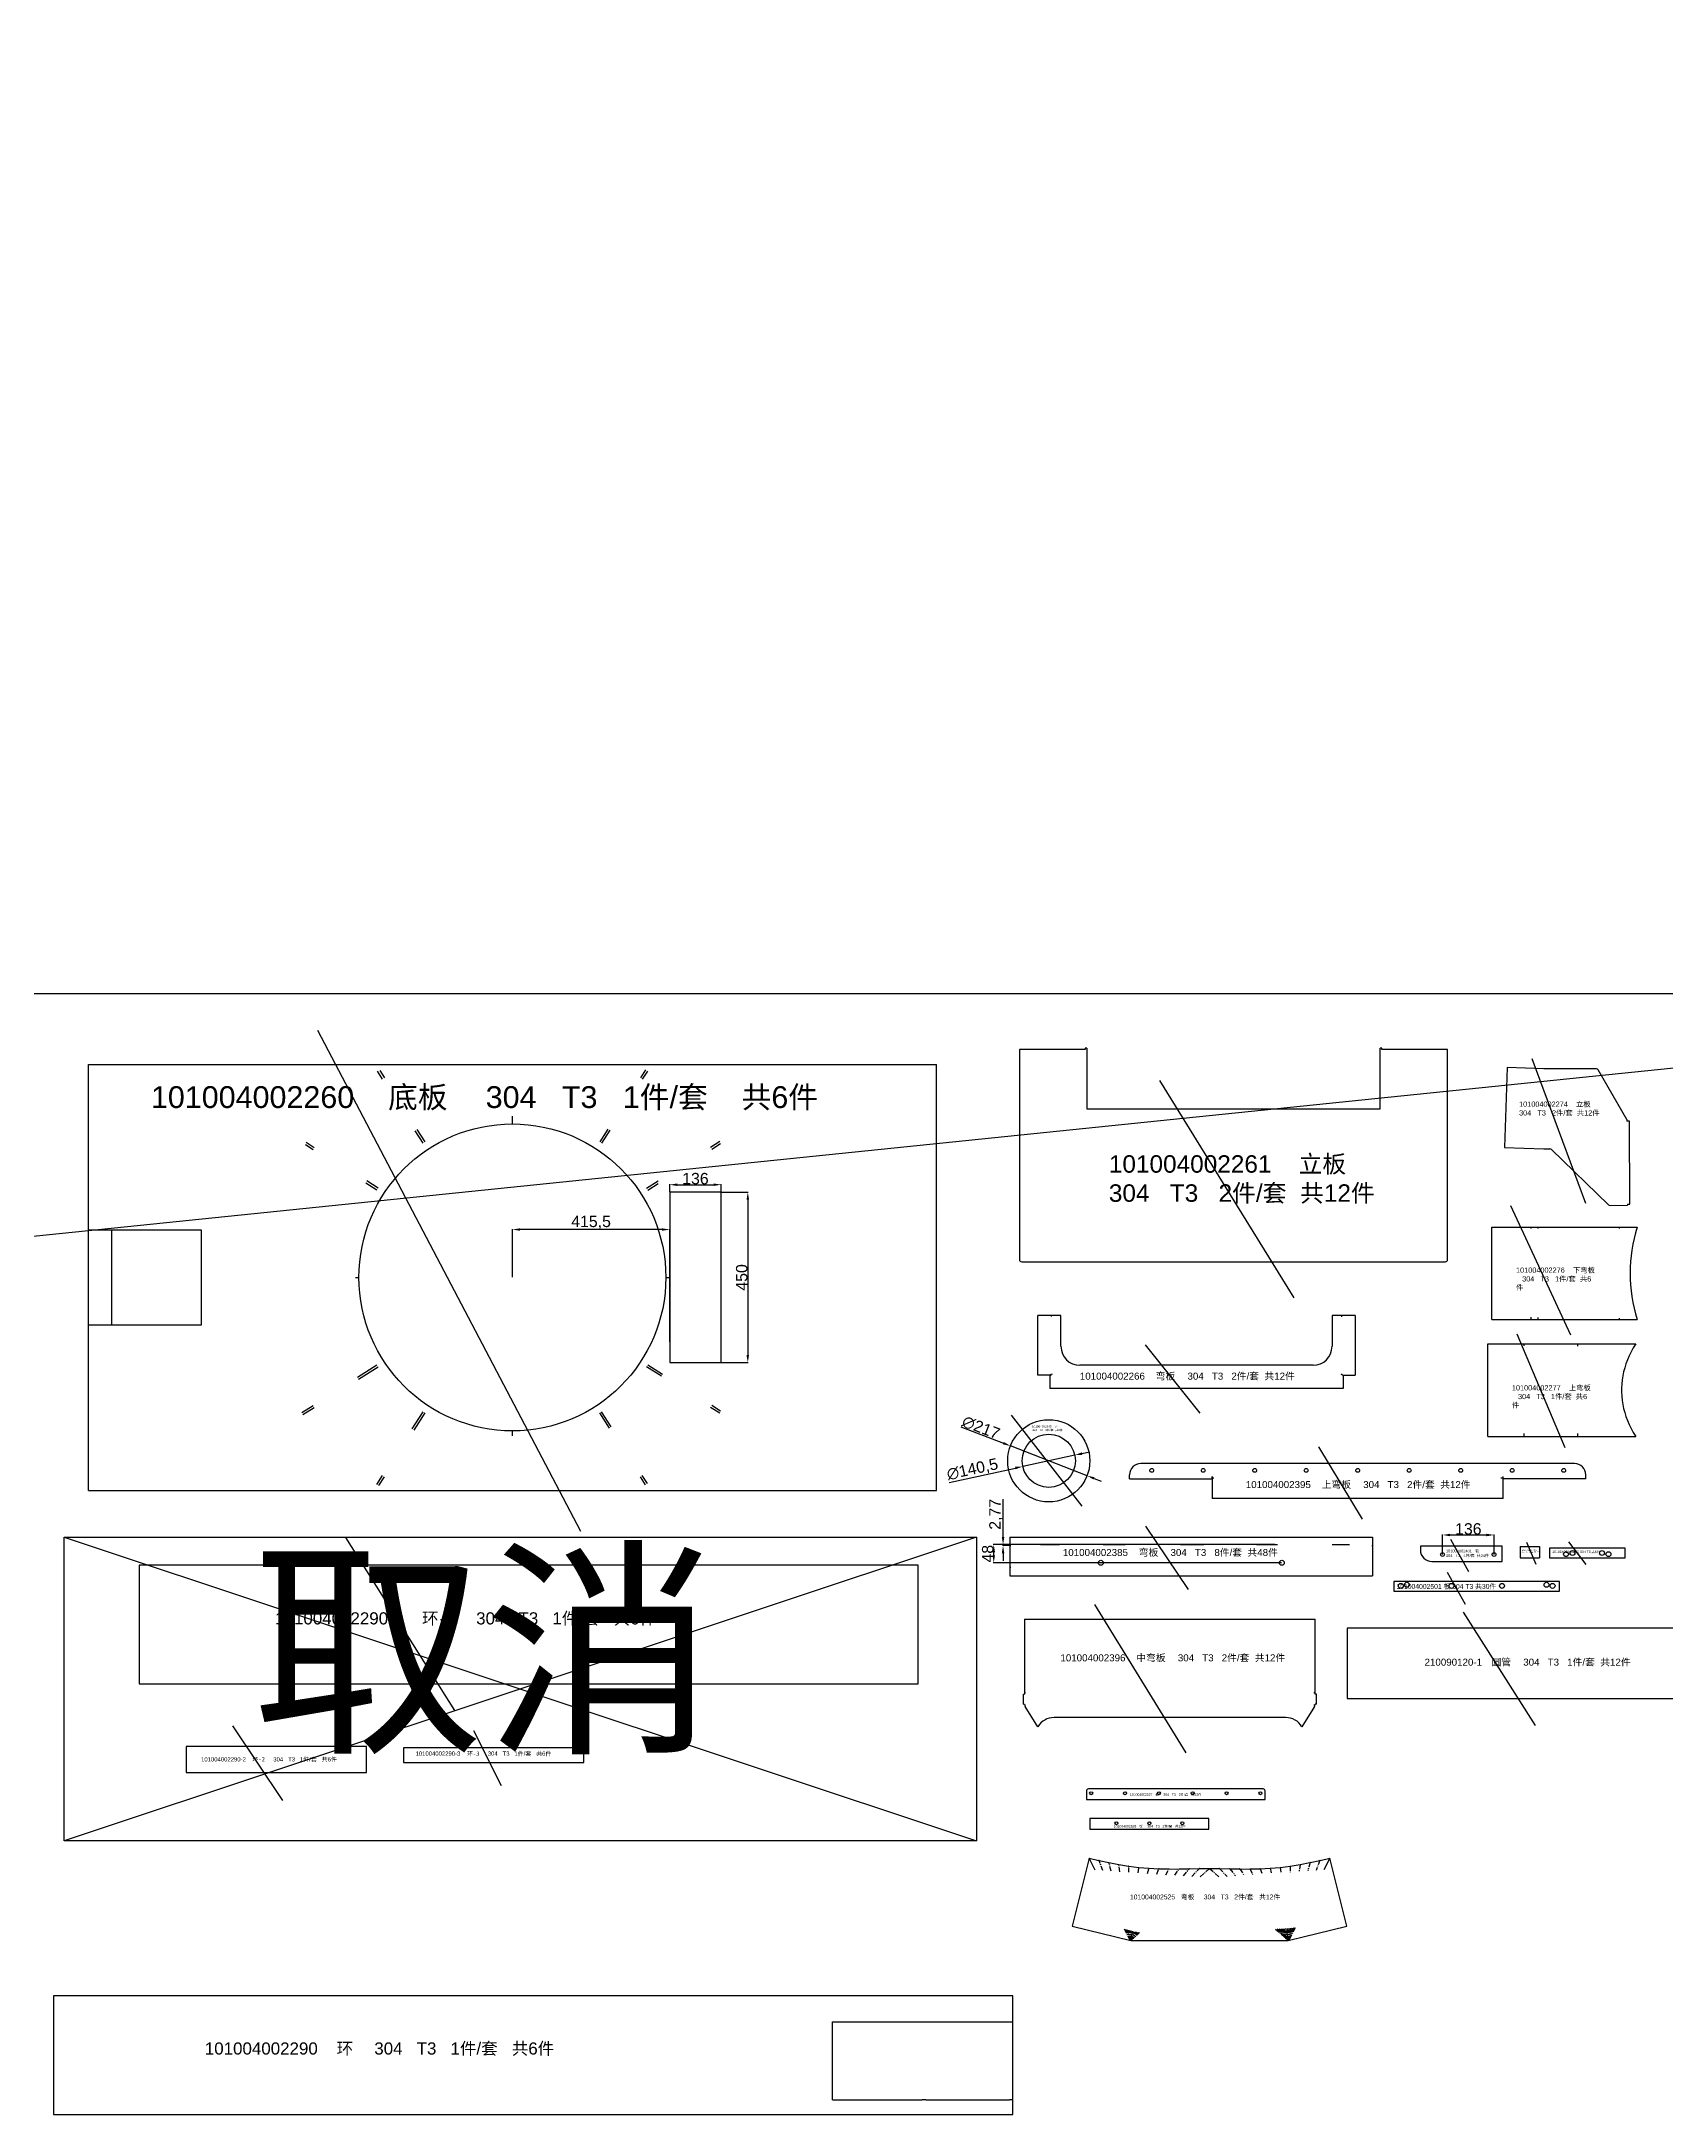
# Model space of a CAD drawing. Extents: x -89772 to 15958, y -15806 to 15762.
# Drawn here: x -57409 to -53120, y 9501 to 14974 of the extents above; entities that cross this region are included whole.
import ezdxf

# ---------------------------------------------------------------- set-up
doc = ezdxf.new("R2010")
doc.units = 0
doc.linetypes.add('CENTERX2', pattern=[20.32, 12.7, -2.54, 2.54, -2.54])
doc.layers.get('0').update_dxf_attribs({"linetype": 'CONTINUOUS'})
doc.layers.get('DEFPOINTS').update_dxf_attribs({"linetype": 'CONTINUOUS'})
doc.styles.get("Standard").update_dxf_attribs({"font": 'arial.ttf'})
doc.dimstyles.new('ISO-25', dxfattribs={"dimtxt": 30, "dimasz": 20, "dimexe": 1.25, "dimexo": 0.625, "dimtad": 1, "dimtxsty": 'STANDARD', "dimcen": 2.5, "dimazin": 3, "dimtfac": 1, "dimtmove": 0, "dimatfit": 3})

# ---------------------------------------------------------------- blocks, each defined once
blk = doc.blocks.new('101004002492_板')
at = {"color": 7, "linetype": 'CONTINUOUS'}
for p, q in [((-79739.9, 11086), (-79939.9, 11086)), ((-79939.9, 11086), (-79939.9, 11060)), ((-79939.9, 11060), (-79739.9, 11060)), ((-79739.9, 11060), (-79739.9, 11086))]:
    blk.add_line(p, q, dxfattribs=at)
for centre in [(-79895.9, 11070), (-79878.9, 11073), (-79800.9, 11073), (-79783.9, 11070)]:
    blk.add_circle(centre, 6.5, dxfattribs=at)
at = {"color": 3, "insert": (-79932.4, 11079.3), "char_height": 6.4, "width": 150.22, "attachment_point": 1}
blk.add_mtext('101004002492 {\\fSimSun|b0|i0|c134|p2;板} 304 T3 {\\fSimSun|b0|i0|c134|p2;共}6{\\fSimSun|b0|i0|c134|p2;件}', dxfattribs=at)
blk = doc.blocks.new('101004002501_板')
at = {"color": 7, "linetype": 'CONTINUOUS'}
for p, q in [((-80063.5, 11004.3), (-80063.5, 10978.3)), ((-79626.5, 11004.3), (-80063.5, 11004.3)), ((-79626.5, 10978.3), (-79626.5, 11004.3)), ((-80063.5, 10978.3), (-79626.5, 10978.3))]:
    blk.add_line(p, q, dxfattribs=at)
for centre in [(-80029.5, 10995.3), (-79660.5, 10995.3), (-80045.2, 10992.3), (-79911.7, 10992.3), (-79778.2, 10992.3), (-79644.7, 10992.3)]:
    blk.add_circle(centre, 6.5, dxfattribs=at)
at = {"color": 3, "insert": (-80056.9, 10997.4), "char_height": 12.8, "width": 265.177, "attachment_point": 1}
blk.add_mtext('101004002501 {\\fSimSun|b0|i0|c134|p2;板} 304 T3 {\\fSimSun|b0|i0|c134|p2;共}30{\\fSimSun|b0|i0|c134|p2;件}', dxfattribs=at)
blk = doc.blocks.new('101004002260____底板')
at = {"color": 7, "linetype": 'CONTINUOUS'}
for p, q in [((-54801.9, 11148.6), (-54801.9, 12273.6)), ((-54801.9, 11148.6), (-54801.9, 12273.6)), ((-54801.9, 11148.6), (-54801.9, 12273.6)), ((-54801.9, 12273.6), (-52562, 12273.6)), ((-52562, 11148.6), (-52562, 12273.6)), ((-53130.4, 11936.1), (-53266.4, 11936.1)), ((-53266.4, 11936.1), (-53266.4, 11486.1)), ((-53130.4, 11486.1), (-53130.4, 11936.1)), ((-54502.9, 11836.1), (-54801.9, 11836.1)), ((-54740.9, 11836.1), (-54740.9, 11586.1)), ((-54502.9, 11586.1), (-54502.9, 11836.1)), ((-54801.9, 11586.1), (-54502.9, 11586.1)), ((-53266.4, 11486.1), (-53130.4, 11486.1)), ((-54801.9, 11148.6), (-52562, 11148.6))]:
    blk.add_line(p, q, dxfattribs=at)
at = {"color": 6, "linetype": 'CENTERX2'}
for p, q in [((-54244.7, 12272.9), (-54244.7, 12273.6)), ((-53119.2, 12273.6), (-53119.2, 12272.9)), ((-54244.7, 11148.6), (-54244.7, 11149.3)), ((-53119.2, 11149.3), (-53119.2, 11148.6))]:
    blk.add_line(p, q, dxfattribs=at)
at = {"color": 6, "linetype": 'CONTINUOUS'}
for p, q in [((-53330.1, 12259.3), (-53343.9, 12237.7)), ((-54025.1, 12234.4), (-54038.5, 12255.5)), ((-54032.4, 12257.1), (-54020, 12237.7)), ((-53325.4, 12255.5), (-53338.8, 12234.4)), ((-53917.6, 12065.8), (-53938.3, 12098.2)), ((-53912.6, 12069), (-53933.3, 12101.6)), ((-53430.1, 12102.3), (-53451.3, 12069)), ((-53424.8, 12099.5), (-53446.3, 12065.8)), ((-54228, 12061.6), (-54208.5, 12049.2)), ((-54226.4, 12067.7), (-54205.3, 12054.2)), ((-53134.4, 12069.6), (-53158.6, 12054.2)), ((-53132.2, 12064), (-53155.4, 12049.2)), ((-54039.8, 11941.7), (-54068.6, 11960.1)), ((-54036.6, 11946.8), (-54066.3, 11965.7)), ((-53327.3, 11946.8), (-53297.1, 11966)), ((-53324.1, 11941.7), (-53297.1, 11958.9)), ((-54090.9, 11448), (-54039.8, 11480.5)), ((-54088.1, 11442.6), (-54036.6, 11475.4)), ((-53287.7, 11450.2), (-53327.3, 11475.4)), ((-53324.1, 11480.5), (-53285.6, 11456)), ((-54237.9, 11354.3), (-54208.5, 11373)), ((-54235.4, 11348.8), (-54205.3, 11368)), ((-53946.4, 11311.2), (-53917.6, 11356.5)), ((-53941.3, 11308.2), (-53912.6, 11353.2)), ((-53425.5, 11312.7), (-53451.3, 11353.2)), ((-53420.7, 11316.4), (-53446.3, 11356.5)), ((-53134.4, 11352.6), (-53158.6, 11368)), ((-53132.2, 11358.3), (-53155.4, 11373)), ((-54039.8, 11164.6), (-54025.1, 11187.8)), ((-54034.5, 11161.8), (-54020, 11184.6)), ((-53330.5, 11163.7), (-53343.9, 11184.6)), ((-53325.4, 11166.7), (-53338.8, 11187.8))]:
    blk.add_line(p, q, dxfattribs=at)
at = {"color": 6}
for p, q in [((-53681.9, 12116.3), (-53681.9, 12136.5)), ((-54096.5, 11711.1), (-54087.1, 11711.1)), ((-53276.7, 11711.1), (-53266.4, 11711.1)), ((-53681.9, 11292.5), (-53681.9, 11305.9))]:
    blk.add_line(p, q, dxfattribs=at)
at = {"color": 7, "linetype": 'CONTINUOUS'}
blk.add_circle((-53681.9, 11711.1), 405.2, dxfattribs=at)
at = {"color": 3, "insert": (-54636.7, 12215.9), "char_height": 57.6, "width": 1841.792, "attachment_point": 1}
blk.add_mtext('101004002260    {\\fSimSun|b0|i0|c134|p2;底板  } 304   T3   1{\\fSimSun|b0|i0|c134|p2;件}/{\\fSimSun|b0|i0|c134|p2;套}    {\\fSimSun|b0|i0|c134|p2;共}6{\\fSimSun|b0|i0|c134|p2;件}', dxfattribs=at)
blk = doc.blocks.new('101004002290-1____环-1')
at = {"color": 7, "linetype": 'CONTINUOUS'}
for p, q in [((-54667.9, 10951.5), (-54667.9, 10638.1)), ((-52609.9, 10951.5), (-54667.9, 10951.5)), ((-52609.9, 10638.1), (-52609.9, 10951.5)), ((-54667.9, 10638.1), (-52609.9, 10638.1))]:
    blk.add_line(p, q, dxfattribs=at)
at = {"color": 3, "insert": (-54308.5, 10827), "char_height": 32, "width": 1021.083, "attachment_point": 1}
blk.add_mtext('101004002290-1    {\\fSimSun|b0|i0|c134|p2;环-1  } 304   T3   1{\\fSimSun|b0|i0|c134|p2;件}/{\\fSimSun|b0|i0|c134|p2;套}   {\\fSimSun|b0|i0|c134|p2;共}6{\\fSimSun|b0|i0|c134|p2;件}', dxfattribs=at)
blk = doc.blocks.new('101004002290-2____环-2')
at = {"color": 7, "linetype": 'CONTINUOUS'}
for p, q in [((-54067.7, 10472.6), (-54543.7, 10472.6)), ((-54543.7, 10472.6), (-54543.7, 10403.7)), ((-54067.7, 10403.7), (-54067.7, 10472.6)), ((-54543.7, 10403.7), (-54067.7, 10403.7))]:
    blk.add_line(p, q, dxfattribs=at)
at = {"color": 3, "insert": (-54504.2, 10444.4), "char_height": 11.2, "width": 360.981, "attachment_point": 1}
blk.add_mtext('101004002290-2    {\\fSimSun|b0|i0|c134|p2;环-2  } 304   T3   1{\\fSimSun|b0|i0|c134|p2;件}/{\\fSimSun|b0|i0|c134|p2;套}   {\\fSimSun|b0|i0|c134|p2;共}6{\\fSimSun|b0|i0|c134|p2;件}', dxfattribs=at)
blk = doc.blocks.new('101004002290-3____环-3')
at = {"color": 7, "linetype": 'CONTINUOUS'}
for p, q in [((-53493.3, 10469.1), (-53969.4, 10469.1)), ((-53969.4, 10469.1), (-53969.4, 10430.6)), ((-53493.3, 10430.6), (-53493.3, 10469.1)), ((-53969.4, 10430.6), (-53493.3, 10430.6))]:
    blk.add_line(p, q, dxfattribs=at)
at = {"color": 3, "insert": (-53937.7, 10459.6), "char_height": 11.2, "width": 360.981, "attachment_point": 1}
blk.add_mtext('101004002290-3    {\\fSimSun|b0|i0|c134|p2;环-3  } 304   T3   1{\\fSimSun|b0|i0|c134|p2;件}/{\\fSimSun|b0|i0|c134|p2;套}   {\\fSimSun|b0|i0|c134|p2;共}6{\\fSimSun|b0|i0|c134|p2;件}', dxfattribs=at)
blk = doc.blocks.new('101004002261____立板')
at = {"color": 7, "linetype": 'CONTINUOUS'}
for p, q in [((-52169.3, 12316.5), (-52169.3, 12312.5)), ((-52164.3, 12316.5), (-52169.3, 12316.5)), ((-52164.3, 12316.5), (-52164.3, 12156.5)), ((-51390.3, 12156.5), (-51390.3, 12316.5)), ((-51385.3, 12316.5), (-51390.3, 12316.5)), ((-51385.3, 12312.5), (-51385.3, 12316.5)), ((-52169.3, 12312.5), (-52342.8, 12312.5)), ((-52342.8, 12312.5), (-52342.8, 11758.5)), ((-51211.8, 12312.5), (-51385.3, 12312.5)), ((-51211.8, 11758.5), (-51211.8, 12312.5)), ((-52164.3, 12156.5), (-51390.3, 12156.5)), ((-52336.8, 11752.5), (-51217.8, 11752.5))]:
    blk.add_line(p, q, dxfattribs=at)
for centre, start, end in [((-52336.8, 11758.5), 180, 270), ((-51217.8, 11758.5), 270, 0)]:
    blk.add_arc(centre, 6, start, end, dxfattribs=at)
at = {"color": 3, "insert": (-52106.6, 12033.6), "char_height": 46.08, "width": 720.932, "attachment_point": 1}
blk.add_mtext('101004002261    {\\fSimSun|b0|i0|c134|p2;立板  } 304   T3   2{\\fSimSun|b0|i0|c134|p2;件}/{\\fSimSun|b0|i0|c134|p2;套}  {\\fSimSun|b0|i0|c134|p2;共}12{\\fSimSun|b0|i0|c134|p2;件}', dxfattribs=at)
blk = doc.blocks.new('101004002266____弯板')
at = {"color": 7, "linetype": 'CONTINUOUS'}
for p, q in [((-52294.5, 11453.3), (-52294.5, 11610.2)), ((-52233.1, 11610.2), (-52294.5, 11610.2)), ((-52233.1, 11529.2), (-52233.1, 11610.2)), ((-51517.1, 11610.2), (-51517.1, 11529.2)), ((-51455.6, 11610.2), (-51517.1, 11610.2)), ((-51455.6, 11610.2), (-51455.6, 11453.3)), ((-52262.1, 11453.3), (-52294.5, 11453.3)), ((-52262.1, 11453.3), (-52262.1, 11417.8)), ((-51567.1, 11479.2), (-52183.1, 11479.2)), ((-51488.1, 11453.3), (-51455.6, 11453.3)), ((-51488.1, 11453.3), (-51488.1, 11417.8)), ((-51488.1, 11417.8), (-52262.1, 11417.8))]:
    blk.add_line(p, q, dxfattribs=at)
at = {"color": 6, "linetype": 'CENTERX2'}
for p, q in [((-52259.3, 11610.2), (-52259.3, 11608)), ((-51490.8, 11607.2), (-51490.8, 11610.2)), ((-52262.1, 11453), (-52258.8, 11453)), ((-52259.3, 11456.9), (-52259.3, 11454.7)), ((-51490.8, 11454.7), (-51490.8, 11456.8)), ((-51489.4, 11453), (-51488.1, 11453))]:
    blk.add_line(p, q, dxfattribs=at)
at = {"color": 1}
for p, q in [((-52259.3, 11454.7), (-52262.1, 11453.3)), ((-52256.5, 11456), (-52259.3, 11454.7)), ((-51493.6, 11456), (-51490.8, 11454.7)), ((-51490.8, 11454.7), (-51488.1, 11453.3))]:
    blk.add_line(p, q, dxfattribs=at)
at = {"color": 7, "linetype": 'CONTINUOUS'}
for centre, start, end in [((-52183.1, 11529.2), 180, 270), ((-51567.1, 11529.2), 270, 0)]:
    blk.add_arc(centre, 50, start, end, dxfattribs=at)
at = {"color": 3, "insert": (-52183.2, 11459.7), "char_height": 18.432, "width": 576.988, "attachment_point": 1}
blk.add_mtext('101004002266    {\\fSimSun|b0|i0|c134|p2;弯板  } 304   T3   2{\\fSimSun|b0|i0|c134|p2;件}/{\\fSimSun|b0|i0|c134|p2;套}  {\\fSimSun|b0|i0|c134|p2;共}12{\\fSimSun|b0|i0|c134|p2;件}', dxfattribs=at)
blk = doc.blocks.new('101004002445____环')
at = {"color": 7, "linetype": 'CONTINUOUS'}
blk.add_circle((-52265.3, 11227), 108.5, dxfattribs=at)
blk.add_circle((-52265.3, 11227), 70.2)
at = {"color": 3, "insert": (-52309.5, 11320.3), "char_height": 5.5296, "width": 85.896, "attachment_point": 1}
blk.add_mtext('101004002445    {\\fSimSun|b0|i0|c134|p2;环  } 304   T3   1{\\fSimSun|b0|i0|c134|p2;件}/{\\fSimSun|b0|i0|c134|p2;套}  {\\fSimSun|b0|i0|c134|p2;共}6{\\fSimSun|b0|i0|c134|p2;件}', dxfattribs=at)
blk = doc.blocks.new('101004002395____上弯板')
at = {"color": 7, "linetype": 'CONTINUOUS'}
for p, q in [((-50876.8, 11219.6), (-52021.8, 11219.6)), ((-52051.8, 11179.6), (-52051.8, 11189.6)), ((-52051.8, 11179.6), (-51833.4, 11179.6)), ((-51833.3, 11185.6), (-51833.4, 11185.6)), ((-51833.4, 11179.6), (-51833.4, 11185.6)), ((-51833.3, 11185.6), (-51833.3, 11127.1)), ((-51065.2, 11185.6), (-51065.3, 11185.6)), ((-51065.3, 11127.1), (-51065.3, 11185.6)), ((-51065.2, 11179.6), (-51065.2, 11185.6)), ((-50846.8, 11179.6), (-51065.2, 11179.6)), ((-50846.8, 11179.6), (-50846.8, 11189.6)), ((-51065.3, 11127.1), (-51833.3, 11127.1))]:
    blk.add_line(p, q, dxfattribs=at)
at = {"color": 6, "linetype": 'CENTERX2'}
for p, q in [((-51833.3, 11182.4), (-51829.5, 11182.4)), ((-51071.2, 11182.4), (-51065.3, 11182.4))]:
    blk.add_line(p, q, dxfattribs=at)
at = {"color": 7, "linetype": 'CONTINUOUS'}
for centre in [(-51993.3, 11201.6), (-51857.3, 11201.6), (-51721.3, 11201.6), (-51585.3, 11201.6), (-51449.3, 11201.6), (-51313.3, 11201.6), (-51177.3, 11201.6), (-51041.3, 11201.6), (-50905.3, 11201.6)]:
    blk.add_circle(centre, 5, dxfattribs=at)
for centre, start, end in [((-52021.8, 11189.6), 90, 180), ((-50876.8, 11189.6), 0, 90)]:
    blk.add_arc(centre, 30, start, end, dxfattribs=at)
at = {"color": 3, "insert": (-51744.9, 11173.4), "char_height": 18.432, "width": 599.669, "attachment_point": 1}
blk.add_mtext('101004002395    {\\fSimSun|b0|i0|c134|p2;上弯板  } 304   T3   2{\\fSimSun|b0|i0|c134|p2;件}/{\\fSimSun|b0|i0|c134|p2;套}  {\\fSimSun|b0|i0|c134|p2;共}12{\\fSimSun|b0|i0|c134|p2;件}', dxfattribs=at)
blk = doc.blocks.new('101004002277____上弯板')
at = {"color": 7, "linetype": 'CONTINUOUS'}
for p, q in [((-51105.8, 11291.4), (-51105.8, 11535.4)), ((-51105.8, 11535.4), (-50715.1, 11535.4)), ((-51105.8, 11291.4), (-50715.1, 11291.4))]:
    blk.add_line(p, q, dxfattribs=at)
at = {"color": 6, "linetype": 'CENTERX2'}
for p, q in [((-51009.4, 11530.1), (-51009.4, 11535.4)), ((-50868.3, 11529.2), (-50868.3, 11535.4)), ((-51009.4, 11291.4), (-51009.4, 11298.7)), ((-50868.3, 11291.4), (-50868.3, 11298.9))]:
    blk.add_line(p, q, dxfattribs=at)
at = {"color": 7, "linetype": 'CONTINUOUS', "flags": 128}
blk.add_lwpolyline([(-50715.1, 11535.4), (-50721.4, 11525.1), (-50727, 11514.7), (-50732.1, 11504.3), (-50736.7, 11493.7), (-50740.7, 11483.1), (-50744.1, 11472.5), (-50747, 11461.8), (-50749.2, 11451.1), (-50751, 11440.4), (-50752.1, 11429.6), (-50752.7, 11418.8), (-50752.7, 11408.1), (-50752.1, 11397.3), (-50751, 11386.5), (-50749.2, 11375.8), (-50747, 11365.1), (-50744.1, 11354.4), (-50740.7, 11343.7), (-50736.7, 11333.2), (-50732.1, 11322.6), (-50727, 11312.2), (-50721.4, 11301.8), (-50715.1, 11291.4)], dxfattribs=at)
at = {"color": 3, "insert": (-51042.1, 11426.6), "char_height": 13.824, "width": 215.513, "attachment_point": 1}
blk.add_mtext('101004002277    {\\fSimSun|b0|i0|c134|p2;上弯板  } 304   T3   1{\\fSimSun|b0|i0|c134|p2;件}/{\\fSimSun|b0|i0|c134|p2;套}  {\\fSimSun|b0|i0|c134|p2;共}6{\\fSimSun|b0|i0|c134|p2;件}', dxfattribs=at)
blk = doc.blocks.new('101004002276____下弯板')
at = {"color": 7, "linetype": 'CONTINUOUS'}
for p, q in [((-51095.3, 11599.9), (-51095.3, 11843.9)), ((-51095.3, 11843.9), (-50711.1, 11843.9)), ((-51095.3, 11599.9), (-50711.1, 11599.9))]:
    blk.add_line(p, q, dxfattribs=at)
at = {"color": 6, "linetype": 'CENTERX2'}
for p, q in [((-50991.6, 11840.3), (-50991.6, 11843.9)), ((-50972.5, 11840.3), (-50972.5, 11843.9)), ((-50758.5, 11843.9), (-50758.5, 11840.4)), ((-50991.6, 11599.9), (-50991.6, 11605.7)), ((-50972.5, 11599.9), (-50972.5, 11605.5)), ((-50758.5, 11603.3), (-50758.5, 11599.9))]:
    blk.add_line(p, q, dxfattribs=at)
at = {"color": 7, "linetype": 'CONTINUOUS'}
blk.add_arc((-50324.7, 11721.9), 405.2, 162.4772, 197.5228, dxfattribs=at)
at = {"color": 3, "insert": (-51031.2, 11737.2), "char_height": 13.824, "width": 215.513, "attachment_point": 1}
blk.add_mtext('101004002276    {\\fSimSun|b0|i0|c134|p2;下弯板  } 304   T3   1{\\fSimSun|b0|i0|c134|p2;件}/{\\fSimSun|b0|i0|c134|p2;套}  {\\fSimSun|b0|i0|c134|p2;共}6{\\fSimSun|b0|i0|c134|p2;件}', dxfattribs=at)
blk = doc.blocks.new('101004002274____立板')
at = {"color": 7, "linetype": 'CONTINUOUS'}
for p, q in [((-51054.2, 12265.1), (-51061.6, 12053.8)), ((-50958, 12261.8), (-51054.2, 12265.1)), ((-50819, 12261.8), (-50958, 12261.8)), ((-50738.2, 12127.9), (-50813.8, 12258.8)), ((-50738.2, 12127.9), (-50738.2, 12123.4)), ((-50731.8, 12123.4), (-50738.2, 12123.4)), ((-50730.6, 11904.6), (-50731.8, 12123.4)), ((-51061.6, 12053.8), (-50958, 12050.1)), ((-50958, 12050.1), (-50941.6, 12050.4)), ((-50937.3, 12048.7), (-50787, 11902.7)), ((-50782.7, 11901), (-50737, 11901.6)), ((-50737, 11904.6), (-50730.6, 11904.6)), ((-50737, 11904.6), (-50737, 11901.6))]:
    blk.add_line(p, q, dxfattribs=at)
for centre, start, end in [((-50819, 12255.8), 30.0289, 90), ((-50941.5, 12044.4), 45.8304, 90.8219), ((-50782.8, 11907), 225.8304, 270.8304)]:
    blk.add_arc(centre, 6, start, end, dxfattribs=at)
at = {"color": 3, "insert": (-51023.1, 12175.4), "char_height": 13.824, "width": 215.513, "attachment_point": 1}
blk.add_mtext('101004002274    {\\fSimSun|b0|i0|c134|p2;立板  } 304   T3   2{\\fSimSun|b0|i0|c134|p2;件}/{\\fSimSun|b0|i0|c134|p2;套}  {\\fSimSun|b0|i0|c134|p2;共}12{\\fSimSun|b0|i0|c134|p2;件}', dxfattribs=at)
blk = doc.blocks.new('101004002396____中弯板')
at = {"color": 7, "linetype": 'CONTINUOUS'}
for p, q in [((-52329.4, 10809.3), (-52329.4, 10610.8)), ((-52329.4, 10809.3), (-51561.4, 10809.3)), ((-51561.4, 10610.8), (-51561.4, 10809.3)), ((-52332.4, 10584.8), (-52332.4, 10610.8)), ((-52332.4, 10610.8), (-52329.4, 10610.8)), ((-52332.4, 10584.8), (-52329.4, 10584.8)), ((-52329.4, 10584.8), (-52327.5, 10578.3)), ((-52294.2, 10525), (-52327.5, 10578.3)), ((-51563.3, 10578.3), (-51596.6, 10525)), ((-51563.3, 10578.3), (-51561.4, 10584.8)), ((-51558.4, 10610.8), (-51561.4, 10610.8)), ((-51558.4, 10584.8), (-51561.4, 10584.8)), ((-51558.4, 10584.8), (-51558.4, 10610.8)), ((-51639.3, 10549.1), (-52251.4, 10549.1))]:
    blk.add_line(p, q, dxfattribs=at)
at = {"color": 6, "linetype": 'CENTERX2'}
for p, q in [((-52326.7, 10614), (-52329.4, 10614)), ((-52327.2, 10581.6), (-52328.4, 10581.6)), ((-51561.4, 10614), (-51565.5, 10614)), ((-51562.3, 10581.6), (-51565.5, 10581.6))]:
    blk.add_line(p, q, dxfattribs=at)
at = {"color": 7, "linetype": 'CONTINUOUS'}
for centre, start, end in [((-52251.4, 10499.1), 90, 148.8036), ((-51639.3, 10499.1), 31.1964, 90)]:
    blk.add_arc(centre, 50, start, end, dxfattribs=at)
at = {"color": 3, "insert": (-52234.5, 10716), "char_height": 18.432, "width": 599.669, "attachment_point": 1}
blk.add_mtext('101004002396    {\\fSimSun|b0|i0|c134|p2;中弯板  } 304   T3   2{\\fSimSun|b0|i0|c134|p2;件}/{\\fSimSun|b0|i0|c134|p2;套}  {\\fSimSun|b0|i0|c134|p2;共}12{\\fSimSun|b0|i0|c134|p2;件}', dxfattribs=at)
blk = doc.blocks.new('210090120-1__圆管')
at = {"color": 7, "linetype": 'CONTINUOUS'}
for p, q in [((-50546.4, 10785.3), (-51476.8, 10785.3)), ((-51476.8, 10785.3), (-51476.8, 10599.3)), ((-50546.4, 10599.3), (-50546.4, 10785.3)), ((-51476.8, 10599.3), (-50546.4, 10599.3))]:
    blk.add_line(p, q, dxfattribs=at)
at = {"color": 3, "insert": (-51272.7, 10704.6), "char_height": 18.432, "width": 599.669, "attachment_point": 1}
blk.add_mtext('210090120-1{\\fSimSun|b0|i0|c134|p2;  圆管  } 304   T3   1{\\fSimSun|b0|i0|c134|p2;件}/{\\fSimSun|b0|i0|c134|p2;套}  {\\fSimSun|b0|i0|c134|p2;共}12{\\fSimSun|b0|i0|c134|p2;件}', dxfattribs=at)
blk = doc.blocks.new('101004002401___板')
at = {"color": 7, "linetype": 'CONTINUOUS'}
for p, q in [((-51283.7, 11001.4), (-51283.7, 10991.4)), ((-51068.2, 11001.4), (-51283.7, 11001.4)), ((-51068.2, 10961.4), (-51068.2, 11001.4)), ((-51253.7, 10961.4), (-51068.2, 10961.4))]:
    blk.add_line(p, q, dxfattribs=at)
for centre in [(-51225.2, 10979.4), (-51089.2, 10979.4)]:
    blk.add_circle(centre, 5, dxfattribs=at)
blk.add_arc((-51253.7, 10991.4), 30, 180, 270, dxfattribs=at)
at = {"color": 3, "insert": (-51216.3, 10992.7), "char_height": 7.3728, "width": 115.901, "attachment_point": 1}
blk.add_mtext('101004002401   {\\fSimSun|b0|i0|c134|p2;板  } 304   T3   4{\\fSimSun|b0|i0|c134|p2;件}/{\\fSimSun|b0|i0|c134|p2;套}  {\\fSimSun|b0|i0|c134|p2;共}24{\\fSimSun|b0|i0|c134|p2;件}', dxfattribs=at)
blk = doc.blocks.new('101004001429___弯板_v2')
at = {"color": 7, "linetype": 'CONTINUOUS'}
for p, q in [((-51019.9, 11000.3), (-51019.9, 10970.9)), ((-51019.9, 11000.3), (-50968.9, 11000.3)), ((-51019.9, 10970.9), (-50968.9, 10970.9)), ((-50968.9, 11000.3), (-50968.9, 10970.9))]:
    blk.add_line(p, q, dxfattribs=at)
at = {"color": 6, "linetype": 'CENTERX2'}
for p, q in [((-51019.9, 10988.1), (-51018.4, 10988.1)), ((-50970.3, 10988.1), (-50968.9, 10988.1))]:
    blk.add_line(p, q, dxfattribs=at)
at = {"color": 3, "insert": (-51016.1, 10992), "char_height": 2.9491, "width": 45.94, "attachment_point": 1}
blk.add_mtext('101004001429   {\\fSimSun|b0|i0|c134|p2;弯板  } 304   T3   1{\\fSimSun|b0|i0|c134|p2;件}/{\\fSimSun|b0|i0|c134|p2;套}  {\\fSimSun|b0|i0|c134|p2;共}12{\\fSimSun|b0|i0|c134|p2;件}', dxfattribs=at)
blk = doc.blocks.new('101004002385____弯板')
at = {"color": 7, "linetype": 'CONTINUOUS'}
for p, q in [((-52367.8, 11025.2), (-52367.8, 10923.3)), ((-52367.8, 11025.2), (-51409.8, 11025.2)), ((-52367.8, 11025.2), (-52367.8, 10923.3)), ((-51409.8, 11025.2), (-51409.8, 10923.3)), ((-52367.8, 10923.3), (-51409.8, 10923.3))]:
    blk.add_line(p, q, dxfattribs=at)
at = {"color": 6, "linetype": 'CENTERX2'}
for p, q in [((-52367.8, 11003), (-52365.7, 11003)), ((-52367.8, 11003), (-52365.7, 11003)), ((-51412.3, 11003), (-51409.8, 11003)), ((-52365.9, 10945.5), (-52367.8, 10945.5)), ((-52365.9, 10945.5), (-52367.8, 10945.5)), ((-51409.8, 10945.5), (-51411.4, 10945.5))]:
    blk.add_line(p, q, dxfattribs=at)
at = {"color": 1, "linetype": 'CONTINUOUS'}
for p, q in [((-52286.9, 11005.7), (-52236.9, 11005.7)), ((-52121.3, 11005.7), (-52063.6, 11005.7)), ((-51917, 11005.7), (-51855.8, 11005.7)), ((-51716.4, 11005.7), (-51660.9, 11005.7)), ((-51517.2, 11005.7), (-51470.7, 11005.7))]:
    blk.add_line(p, q, dxfattribs=at)
at = {"color": 7, "linetype": 'CONTINUOUS'}
for centre in [(-52127.8, 10957.7), (-51649.8, 10957.7)]:
    blk.add_circle(centre, 6.5, dxfattribs=at)
at = {"color": 3, "insert": (-52228, 10994.1), "char_height": 18.432, "width": 599.669, "attachment_point": 1}
blk.add_mtext('101004002385    {\\fSimSun|b0|i0|c134|p2;弯板  } 304   T3   8{\\fSimSun|b0|i0|c134|p2;件}/{\\fSimSun|b0|i0|c134|p2;套}  {\\fSimSun|b0|i0|c134|p2;共}48{\\fSimSun|b0|i0|c134|p2;件}', dxfattribs=at)
blk = doc.blocks.new('*D190')
at = {"color": 0}
for p, q in [((-54980.6, 11317), (-54868.5, 11273.5)), ((-54647.6, 11187.7), (-54849.9, 11266.2)), ((-54629, 11180.5), (-54610.3, 11173.2))]:
    blk.add_line(p, q, dxfattribs=at)
for points in [[(-54867.3, 11276.6), (-54869.8, 11270.4), (-54849.9, 11266.2)], [(-54627.8, 11183.6), (-54630.2, 11177.4), (-54647.6, 11187.7)]]:
    blk.add_solid(points, dxfattribs=at)
at = {"layer": 'DEFPOINTS', "color": 0}
for p in [(-54849.9, 11266.2), (-54647.6, 11187.7)]:
    blk.add_point(p, dxfattribs=at)
at = {"color": 0, "insert": (-54927.8, 11314.5), "char_height": 30, "attachment_point": 5, "rotation": 338.7856}
blk.add_mtext('∅217', dxfattribs=at)
blk = doc.blocks.new('*D196')
at = {"color": 0}
for p, q in [((-54151.3, 11005.7), (-54895.3, 11005.7)), ((-54133.8, 10957.7), (-54895.3, 10957.7)), ((-54894, 10977.7), (-54894, 10985.7))]:
    blk.add_line(p, q, dxfattribs=at)
for points in [[(-54897.4, 10985.7), (-54890.7, 10985.7), (-54894, 11005.7)], [(-54897.4, 10977.7), (-54890.7, 10977.7), (-54894, 10957.7)]]:
    blk.add_solid(points, dxfattribs=at)
at = {"layer": 'DEFPOINTS', "color": 0}
for p in [(-54894, 11005.7), (-54150.7, 11005.7), (-54133.2, 10957.7)]:
    blk.add_point(p, dxfattribs=at)
at = {"color": 0, "insert": (-54910, 10981.7), "char_height": 30, "attachment_point": 5, "rotation": 90}
blk.add_mtext('48', dxfattribs=at)
blk = doc.blocks.new('*D197')
at = {"color": 0}
for p, q in [((-54869.5, 11025.7), (-54869.5, 11125.4)), ((-54849.8, 11005.7), (-54870.7, 11005.7)), ((-54849.8, 11003), (-54870.7, 11003)), ((-54869.5, 11003), (-54869.5, 11005.7)), ((-54869.5, 10983), (-54869.5, 10963))]:
    blk.add_line(p, q, dxfattribs=at)
for points in [[(-54872.8, 11025.7), (-54866.1, 11025.7), (-54869.5, 11005.7)], [(-54872.8, 10983), (-54866.1, 10983), (-54869.5, 11003)]]:
    blk.add_solid(points, dxfattribs=at)
at = {"layer": 'DEFPOINTS', "color": 0}
for p in [(-54869.5, 11005.7), (-54849.2, 11005.7), (-54849.2, 11003)]:
    blk.add_point(p, dxfattribs=at)
at = {"color": 0, "insert": (-54888.1, 11085.6), "char_height": 30, "attachment_point": 5, "rotation": 90}
blk.add_mtext('2,77', dxfattribs=at)
blk = doc.blocks.new('101004002290____环')
at = {"color": 7, "linetype": 'CONTINUOUS'}
for p, q in [((-57377.8, 9814.5), (-57377.8, 9501.1)), ((-54843.9, 9814.5), (-57377.8, 9814.5)), ((-54843.9, 9539.6), (-54843.9, 9814.5)), ((-54843.9, 9501.1), (-54843.9, 9539.6)), ((-57377.8, 9501.1), (-54843.9, 9501.1))]:
    blk.add_line(p, q, dxfattribs=at)
at = {"color": 6, "linetype": 'CONTINUOUS'}
for p, q in [((-55320, 9539.6), (-55320, 9745.6)), ((-55083.1, 9745.6), (-55073, 9745.6)), ((-54852.3, 9745.6), (-54843.9, 9745.6)), ((-55073, 9539.6), (-55083.1, 9539.6)), ((-54843.9, 9539.6), (-54852.3, 9539.6))]:
    blk.add_line(p, q, dxfattribs=at)
for p, q in [((-55320, 9745.6), (-55083.1, 9745.6)), ((-55073, 9745.6), (-54852.3, 9745.6)), ((-55320, 9539.6), (-55083.1, 9539.6)), ((-55073, 9539.6), (-54852.3, 9539.6))]:
    blk.add_line(p, q)
at = {"color": 3, "insert": (-56977.7, 9691.5), "char_height": 32, "width": 1021.083, "attachment_point": 1}
blk.add_mtext('101004002290    {\\fSimSun|b0|i0|c134|p2;环  } 304   T3   1{\\fSimSun|b0|i0|c134|p2;件}/{\\fSimSun|b0|i0|c134|p2;套}   {\\fSimSun|b0|i0|c134|p2;共}6{\\fSimSun|b0|i0|c134|p2;件}', dxfattribs=at)
blk = doc.blocks.new('101004002527___板')
at = {"color": 7, "linetype": 'CONTINUOUS'}
for p, q in [((-24809.8, 1156.8), (-24809.8, 1133.8)), ((-24343.3, 1161.8), (-24804.8, 1161.8)), ((-24338.3, 1133.8), (-24338.3, 1156.8)), ((-24809.8, 1133.8), (-24338.3, 1133.8))]:
    blk.add_line(p, q, dxfattribs=at)
for centre in [(-24797.5, 1150.3), (-24708.1, 1150.3), (-24618.7, 1150.3), (-24529.3, 1150.3), (-24439.9, 1150.3), (-24350.5, 1150.3)]:
    blk.add_circle(centre, 4, dxfattribs=at)
for centre, start, end in [((-24804.8, 1156.8), 90, 180), ((-24343.3, 1156.8), 0, 90)]:
    blk.add_arc(centre, 5, start, end, dxfattribs=at)
at = {"color": 3, "insert": (-24695.2, 1150.1), "char_height": 6.4, "width": 248.946, "attachment_point": 1}
blk.add_mtext('101004002527   {\\fSimSun|b0|i0|c134|p2;板  } 304   T3   2{\\fSimSun|b0|i0|c134|p2;件}/{\\fSimSun|b0|i0|c134|p2;套}   {\\fSimSun|b0|i0|c134|p2;共}12{\\fSimSun|b0|i0|c134|p2;件}', dxfattribs=at)
blk = doc.blocks.new('101004002528___板')
at = {"color": 7, "linetype": 'CONTINUOUS'}
for p, q in [((-24486.3, 1083.4), (-24801.3, 1083.4)), ((-24801.3, 1083.4), (-24801.3, 1055.4)), ((-24801.3, 1055.4), (-24486.3, 1055.4)), ((-24486.3, 1055.4), (-24486.3, 1083.4))]:
    blk.add_line(p, q, dxfattribs=at)
for centre in [(-24730.8, 1071.1), (-24643.8, 1071.1), (-24556.8, 1071.1)]:
    blk.add_circle(centre, 4, dxfattribs=at)
at = {"color": 3, "insert": (-24737.8, 1066.2), "char_height": 6.4, "width": 248.946, "attachment_point": 1}
blk.add_mtext('101004002528   {\\fSimSun|b0|i0|c134|p2;板  } 304   T3   2{\\fSimSun|b0|i0|c134|p2;件}/{\\fSimSun|b0|i0|c134|p2;套}   {\\fSimSun|b0|i0|c134|p2;共}12{\\fSimSun|b0|i0|c134|p2;件}', dxfattribs=at)
blk = doc.blocks.new('101004002525___弯板')
at = {"color": 7, "linetype": 'CONTINUOUS'}
for p, q in [((-24802.8, 979.1), (-24847.4, 799.7)), ((-24802.5, 979.3), (-24802.8, 979.1)), ((-24802.5, 979.3), (-24777.1, 973.1)), ((-24776.4, 973), (-24777.1, 973.1)), ((-24776.4, 973), (-24751, 967.3)), ((-24750.4, 967.2), (-24751, 967.3)), ((-24750.4, 967.2), (-24724.8, 962.1)), ((-24724.3, 962.1), (-24724.8, 962.1)), ((-24724.3, 962.1), (-24698.5, 957.8)), ((-24697.9, 957.8), (-24698.5, 957.8)), ((-24697.9, 957.8), (-24672, 954.5)), ((-24671.5, 954.4), (-24672, 954.5)), ((-24671.5, 954.4), (-24645.4, 952.2)), ((-24644.9, 952.1), (-24645.4, 952.2)), ((-24644.9, 952.1), (-24618.7, 950.8)), ((-24618.2, 950.7), (-24618.7, 950.8)), ((-24618.2, 950.7), (-24592.1, 950.3)), ((-24591.5, 950.2), (-24592.1, 950.3)), ((-24591.5, 950.2), (-24565.4, 950.5)), ((-24564.7, 950.4), (-24565.4, 950.5)), ((-24564.7, 950.4), (-24538.8, 951.1)), ((-24538, 951), (-24538.8, 951.1)), ((-24538, 951), (-24512.2, 951.7)), ((-24511.2, 951.5), (-24512.2, 951.7)), ((-24511.2, 951.5), (-24485, 951.9)), ((-24485, 951.9), (-24458.8, 951.5)), ((-24457.8, 951.7), (-24458.8, 951.5)), ((-24457.8, 951.7), (-24432, 951)), ((-24431.2, 951.1), (-24432, 951)), ((-24431.2, 951.1), (-24405.3, 950.4)), ((-24404.6, 950.5), (-24405.3, 950.4)), ((-24404.6, 950.5), (-24378.5, 950.2)), ((-24377.9, 950.3), (-24378.5, 950.2)), ((-24377.9, 950.3), (-24351.8, 950.7)), ((-24351.3, 950.8), (-24351.8, 950.7)), ((-24351.3, 950.8), (-24325.1, 952.1)), ((-24324.6, 952.2), (-24325.1, 952.1)), ((-24324.6, 952.2), (-24298.5, 954.4)), ((-24298, 954.5), (-24298.5, 954.4)), ((-24298, 954.5), (-24272.1, 957.8)), ((-24271.5, 957.8), (-24272.1, 957.8)), ((-24271.5, 957.8), (-24245.7, 962.1)), ((-24245.2, 962.1), (-24245.7, 962.1)), ((-24245.2, 962.1), (-24219.6, 967.2)), ((-24219, 967.3), (-24219.6, 967.2)), ((-24219, 967.3), (-24193.6, 973)), ((-24192.9, 973.1), (-24193.6, 973)), ((-24192.9, 973.1), (-24167.5, 979.3)), ((-24167.2, 979.1), (-24167.5, 979.3)), ((-24122.6, 799.7), (-24167.2, 979.1)), ((-24847.4, 799.7), (-24692.7, 761.3)), ((-24277.3, 761.3), (-24122.6, 799.7)), ((-24692.7, 761.3), (-24277.3, 761.3))]:
    blk.add_line(p, q, dxfattribs=at)
for p, q in [((-24786.8, 947.5), (-24802.6, 979.2)), ((-24167.4, 979.2), (-24182.9, 947.9))]:
    blk.add_line(p, q)
at = {"color": 6, "linetype": 'CENTERX2'}
for p, q in [((-24766.3, 946.1), (-24776.8, 973.1)), ((-24744.5, 944.7), (-24750.7, 967.3)), ((-24721.7, 943.2), (-24724.5, 962.1)), ((-24697.8, 941.7), (-24698.2, 957.8)), ((-24673.4, 940.1), (-24671.7, 954.5)), ((-24648.6, 938.4), (-24645.1, 952.1)), ((-24624, 936.8), (-24618.5, 950.8)), ((-24599.9, 935.3), (-24591.8, 950.3)), ((-24576.4, 933.7), (-24565.1, 950.5)), ((-24553.7, 932.2), (-24538.4, 951)), ((-24531.5, 930.8), (-24511.7, 951.6)), ((-24509.6, 929.4), (-24485, 951.9)), ((-24485, 951.9), (-24460.6, 929.5)), ((-24458.3, 951.6), (-24438.6, 930.9)), ((-24431.6, 951), (-24416.4, 932.4)), ((-24404.9, 950.5), (-24393.7, 933.9)), ((-24378.2, 950.3), (-24370.3, 935.5)), ((-24351.5, 950.8), (-24346.1, 937.1)), ((-24324.9, 952.1), (-24321.5, 938.7)), ((-24298.3, 954.5), (-24296.7, 940.4)), ((-24271.8, 957.8), (-24272.1, 942)), ((-24245.5, 962.1), (-24248.3, 943.6)), ((-24219.3, 967.3), (-24225.4, 945.1)), ((-24193.2, 973.1), (-24203.6, 946.6)), ((-24694.4, 761.7), (-24709.1, 791.1)), ((-24694.3, 761.7), (-24705.5, 790.3)), ((-24694.1, 761.7), (-24701.8, 789.5)), ((-24694, 761.6), (-24698.1, 788.7)), ((-24693.9, 761.6), (-24694.5, 787.9)), ((-24693.8, 761.6), (-24690.9, 787.1)), ((-24693.6, 761.5), (-24684.1, 785.5)), ((-24693.5, 761.5), (-24680.9, 784.8)), ((-24693.3, 761.5), (-24677.9, 784.2)), ((-24693.2, 761.4), (-24675.1, 783.5)), ((-24693, 761.4), (-24672.4, 782.9)), ((-24692.8, 761.3), (-24669.9, 782.3)), ((-24310.3, 791.7), (-24277.2, 761.3)), ((-24306.1, 791.9), (-24277, 761.4)), ((-24301.9, 792.2), (-24276.8, 761.4)), ((-24297.7, 792.4), (-24276.7, 761.5)), ((-24293.3, 792.7), (-24276.5, 761.5)), ((-24288.9, 793), (-24276.4, 761.5)), ((-24279.9, 793.5), (-24276.2, 761.6)), ((-24275.4, 793.8), (-24276.1, 761.6)), ((-24271.1, 794.1), (-24276, 761.6)), ((-24266.9, 794.3), (-24275.9, 761.7)), ((-24262.9, 794.6), (-24275.7, 761.7)), ((-24259.1, 794.8), (-24275.6, 761.7))]:
    blk.add_line(p, q, dxfattribs=at)
at = {"color": 7}
for p, q in [((-24693.7, 761.5), (-24687.4, 786.3)), ((-24284.4, 793.2), (-24276.3, 761.5))]:
    blk.add_line(p, q, dxfattribs=at)
at = {"color": 3, "insert": (-24695.1, 882.9), "char_height": 12.8, "width": 400.258, "attachment_point": 1}
blk.add_mtext('101004002525   {\\fSimSun|b0|i0|c134|p2;弯板  } 304   T3   2{\\fSimSun|b0|i0|c134|p2;件}/{\\fSimSun|b0|i0|c134|p2;套}   {\\fSimSun|b0|i0|c134|p2;共}12{\\fSimSun|b0|i0|c134|p2;件}', dxfattribs=at)
blk = doc.blocks.new('*D211')
at = {"color": 0}
for p, q in [((-53708.6, 10980), (-53708.6, 11032.3)), ((-53688.6, 11031.1), (-53592.6, 11031.1)), ((-53572.6, 10980), (-53572.6, 11032.3))]:
    blk.add_line(p, q, dxfattribs=at)
for points in [[(-53688.6, 11034.4), (-53688.6, 11027.7), (-53708.6, 11031.1)], [(-53592.6, 11034.4), (-53592.6, 11027.7), (-53572.6, 11031.1)]]:
    blk.add_solid(points, dxfattribs=at)
at = {"layer": 'DEFPOINTS', "color": 0}
for p in [(-53572.6, 11031.1), (-53708.6, 10979.4), (-53572.6, 10979.4)]:
    blk.add_point(p, dxfattribs=at)
at = {"color": 0, "insert": (-53640.6, 11047), "char_height": 30, "attachment_point": 5}
blk.add_mtext('136', dxfattribs=at)
blk = doc.blocks.new('*D212')
at = {"color": 0}
for p, q in [((-55613.3, 11936.1), (-55542.4, 11936.1)), ((-55543.6, 11916.1), (-55543.6, 11506.1)), ((-55613.3, 11486.1), (-55542.4, 11486.1))]:
    blk.add_line(p, q, dxfattribs=at)
for points in [[(-55547, 11916.1), (-55540.3, 11916.1), (-55543.6, 11936.1)], [(-55547, 11506.1), (-55540.3, 11506.1), (-55543.6, 11486.1)]]:
    blk.add_solid(points, dxfattribs=at)
at = {"layer": 'DEFPOINTS', "color": 0}
for p in [(-55613.9, 11936.1), (-55613.9, 11486.1), (-55543.6, 11486.1)]:
    blk.add_point(p, dxfattribs=at)
at = {"color": 0, "insert": (-55559.6, 11711.1), "char_height": 30, "attachment_point": 5, "rotation": 90}
blk.add_mtext('450', dxfattribs=at)
blk = doc.blocks.new('*D213')
at = {"color": 0}
for p, q in [((-55749.9, 11936.7), (-55749.9, 11957.1)), ((-55729.9, 11955.8), (-55633.9, 11955.8)), ((-55613.9, 11936.7), (-55613.9, 11957.1))]:
    blk.add_line(p, q, dxfattribs=at)
for points in [[(-55729.9, 11959.2), (-55729.9, 11952.5), (-55749.9, 11955.8)], [(-55633.9, 11959.2), (-55633.9, 11952.5), (-55613.9, 11955.8)]]:
    blk.add_solid(points, dxfattribs=at)
at = {"layer": 'DEFPOINTS', "color": 0}
for p in [(-55749.9, 11936.1), (-55613.9, 11955.8), (-55613.9, 11936.1)]:
    blk.add_point(p, dxfattribs=at)
at = {"color": 0, "insert": (-55681.9, 11971.8), "char_height": 30, "attachment_point": 5}
blk.add_mtext('136', dxfattribs=at)
blk = doc.blocks.new('*D214')
at = {"color": 0}
for p, q in [((-56165.4, 11711.7), (-56165.4, 11838.8)), ((-55769.9, 11837.5), (-56145.4, 11837.5)), ((-55749.9, 11540.8), (-55749.9, 11838.8))]:
    blk.add_line(p, q, dxfattribs=at)
for points in [[(-56145.4, 11840.8), (-56145.4, 11834.2), (-56165.4, 11837.5)], [(-55769.9, 11840.8), (-55769.9, 11834.2), (-55749.9, 11837.5)]]:
    blk.add_solid(points, dxfattribs=at)
at = {"layer": 'DEFPOINTS', "color": 0}
for p in [(-56165.4, 11837.5), (-56165.4, 11711.1), (-55749.9, 11540.2)]:
    blk.add_point(p, dxfattribs=at)
at = {"color": 0, "insert": (-55957.6, 11856.2), "char_height": 30, "attachment_point": 5}
blk.add_mtext('415,5', dxfattribs=at)
blk = doc.blocks.new('*D219')
at = {"color": 0}
for p, q in [((-54680.1, 11241.8), (-54817.4, 11212.1)), ((-54660.6, 11246.1), (-54641, 11250.3)), ((-55012.1, 11169.9), (-54837, 11207.9))]:
    blk.add_line(p, q, dxfattribs=at)
for points in [[(-54661.3, 11249.3), (-54659.8, 11242.8), (-54680.1, 11241.8)], [(-54837.7, 11211.1), (-54836.3, 11204.6), (-54817.4, 11212.1)]]:
    blk.add_solid(points, dxfattribs=at)
at = {"layer": 'DEFPOINTS', "color": 0}
for p in [(-54680.1, 11241.8), (-54817.4, 11212.1)]:
    blk.add_point(p, dxfattribs=at)
at = {"color": 0, "insert": (-54950, 11203), "char_height": 30, "attachment_point": 5, "rotation": 12.223}
blk.add_mtext('∅140,5', dxfattribs=at)

msp = doc.modelspace()

# ---------------------------------------------------------------- linework, layer by layer
at = {"color": 2}
for p, q in [((-71447.723, 10384.162), (-26652.134, 14973.949)), ((-57349.485, 11025.425), (-54939.896, 10224.097)), ((-54939.896, 11025.425), (-57349.485, 10224.097))]:
    msp.add_line(p, q, dxfattribs=at)
at = {"color": 1}
for p, q in [((-89772.475, 12460.351), (15958.459, 12460.351)), ((-56680.436, 12363.777), (-55985.385, 11040.959)), ((-53472.789, 12288.574), (-53331.283, 11907.389)), ((-54456.592, 12231.156), (-54101.502, 11656.824)), ((-53528.95, 11901), (-53370.492, 11559.733)), ((-53512.558, 11562.463), (-53385.518, 11262.148)), ((-54494.506, 11533.271), (-54349.953, 11352.368)), ((-54847.908, 11347.331), (-54661.127, 11106.947)), ((-54035.914, 11263.964), (-53921.325, 11072.695)), ((-56605.988, 11024.289), (-56318.177, 10568.079)), ((-54493.143, 11054.703), (-54380.89, 10887.376)), ((-53687.498, 11019.865), (-53639.712, 10934.826)), ((-53486.986, 11012.188), (-53462.049, 10954.183)), ((-53375.58, 11013.308), (-53330.163, 10952.975)), ((-53696.739, 10933.234), (-53648.953, 10848.195)), ((-54627.996, 10847.58), (-54386.547, 10455.798)), ((-53654.041, 10827.398), (-53463.825, 10528.145)), ((-56904.487, 10527.312), (-56772.406, 10330.558)), ((-56267.873, 10515.015), (-56194.859, 10369.909))]:
    msp.add_line(p, q, dxfattribs=at)
at = {"color": 2}
msp.add_lwpolyline([(-57349.485, 11025.425), (-54939.896, 11025.425), (-54939.896, 10224.097), (-57349.485, 10224.097)], close=True, dxfattribs=at)

# ---------------------------------------------------------------- block references
at = {"color": 1}
for name, p in [('101004002261____立板', (-2483.441, 0)), ('101004002260____底板', (-2483.441, 0)), ('101004002274____立板', (-2483.441, 0)), ('101004002276____下弯板', (-2483.441, 0)), ('101004002266____弯板', (-2483.441, 0)), ('101004002277____上弯板', (-2483.441, 0)), ('101004002445____环', (-2483.441, 0)), ('101004002395____上弯板', (-2483.441, 0)), ('101004002385____弯板', (-2483.441, 0)), ('101004002401___板', (-2483.441, 0)), ('101004002290-1____环-1', (-2483.441, 0)), ('101004001429___弯板_v2', (-2483.441, 0)), ('101004002492_板', (26513.393, -89.449)), ('101004002501_板', (26226.575, -95.671)), ('101004002396____中弯板', (-2483.441, 0)), ('210090120-1__圆管', (-2483.441, 0)), ('101004002290-2____环-2', (-2483.441, 0)), ('101004002290-3____环-3', (-2483.441, 0)), ('101004002290____环', (0, 0))]:
    msp.add_blockref(name, p, dxfattribs=at)
at = {"color": 4}
for name in ['101004002527___板', '101004002528___板', '101004002525___弯板']:
    msp.add_blockref(name, (-29839.23, 9199.062), dxfattribs=at)

# ---------------------------------------------------------------- texts
at = {"color": 2, "insert": (-56853.962, 10951.53), "char_height": 450, "width": 1325.55246, "attachment_point": 1}
msp.add_mtext('{\\fSimSun|b0|i0|c134|p2;取消}', dxfattribs=at)

# ---------------------------------------------------------------- dimensions: what is measured, and where the dimension line sits
at = {"color": 1}
for base, p1, p2, picture, middle in [((-55613.878, 11955.823), (-55749.878, 11936.113), (-55613.878, 11936.113), '*D213', (-55681.878, 11971.775)), ((-56165.378, 11837.51), (-55749.878, 11540.204), (-56165.378, 11711.113), '*D214', (-55957.628, 11856.164)), ((-53572.62, 11031.058), (-53708.62, 10979.405), (-53572.62, 10979.405), '*D211', (-53640.62, 11047.011))]:
    dim = msp.add_linear_dim(base=base, p1=p1, p2=p2, dimstyle='ISO-25', dxfattribs=at)
    dim.commit()
    dim.dimension.update_dxf_attribs({"geometry": picture, "text_midpoint": middle})
for base, p1, p2, picture, middle in [((-55543.63, 11486.113), (-55613.878, 11936.113), (-55613.878, 11486.113), '*D212', (-55559.572, 11711.113)), ((-54869.48, 11005.727), (-54849.176, 11002.955), (-54849.176, 11005.727), '*D197', (-54888.133, 11085.571))]:
    dim = msp.add_linear_dim(base=base, p1=p1, p2=p2, angle=90, dimstyle='ISO-25', dxfattribs=at)
    dim.commit()
    dim.dimension.update_dxf_attribs({"geometry": picture, "text_midpoint": middle})
dim = msp.add_diameter_dim_2p(p1=(-54647.607, 11187.708), p2=(-54849.902, 11266.231), dimstyle='ISO-25', dxfattribs=at)
dim.commit()
dim.dimension.update_dxf_attribs({"geometry": '*D190', "text_midpoint": (-54927.811, 11314.474)})
dim = msp.add_diameter_dim_2p(p1=(-54680.097, 11241.843), p2=(-54817.412, 11212.096), dimstyle='ISO-25', dxfattribs=at)
dim.commit()
dim.dimension.update_dxf_attribs({"geometry": '*D219', "text_midpoint": (-54945.912, 11184.26), "dimtype": 163})
dim = msp.add_linear_dim(base=(-54894.03, 11005.727), p1=(-54133.217, 10957.727), p2=(-54150.687, 11005.727), angle=90, dimstyle='ISO-25', dxfattribs=at)
dim.commit()
dim.dimension.update_dxf_attribs({"geometry": '*D196', "text_midpoint": (-54894.03, 10981.727), "dimtype": 160})

doc.saveas('drawing.dxf')
